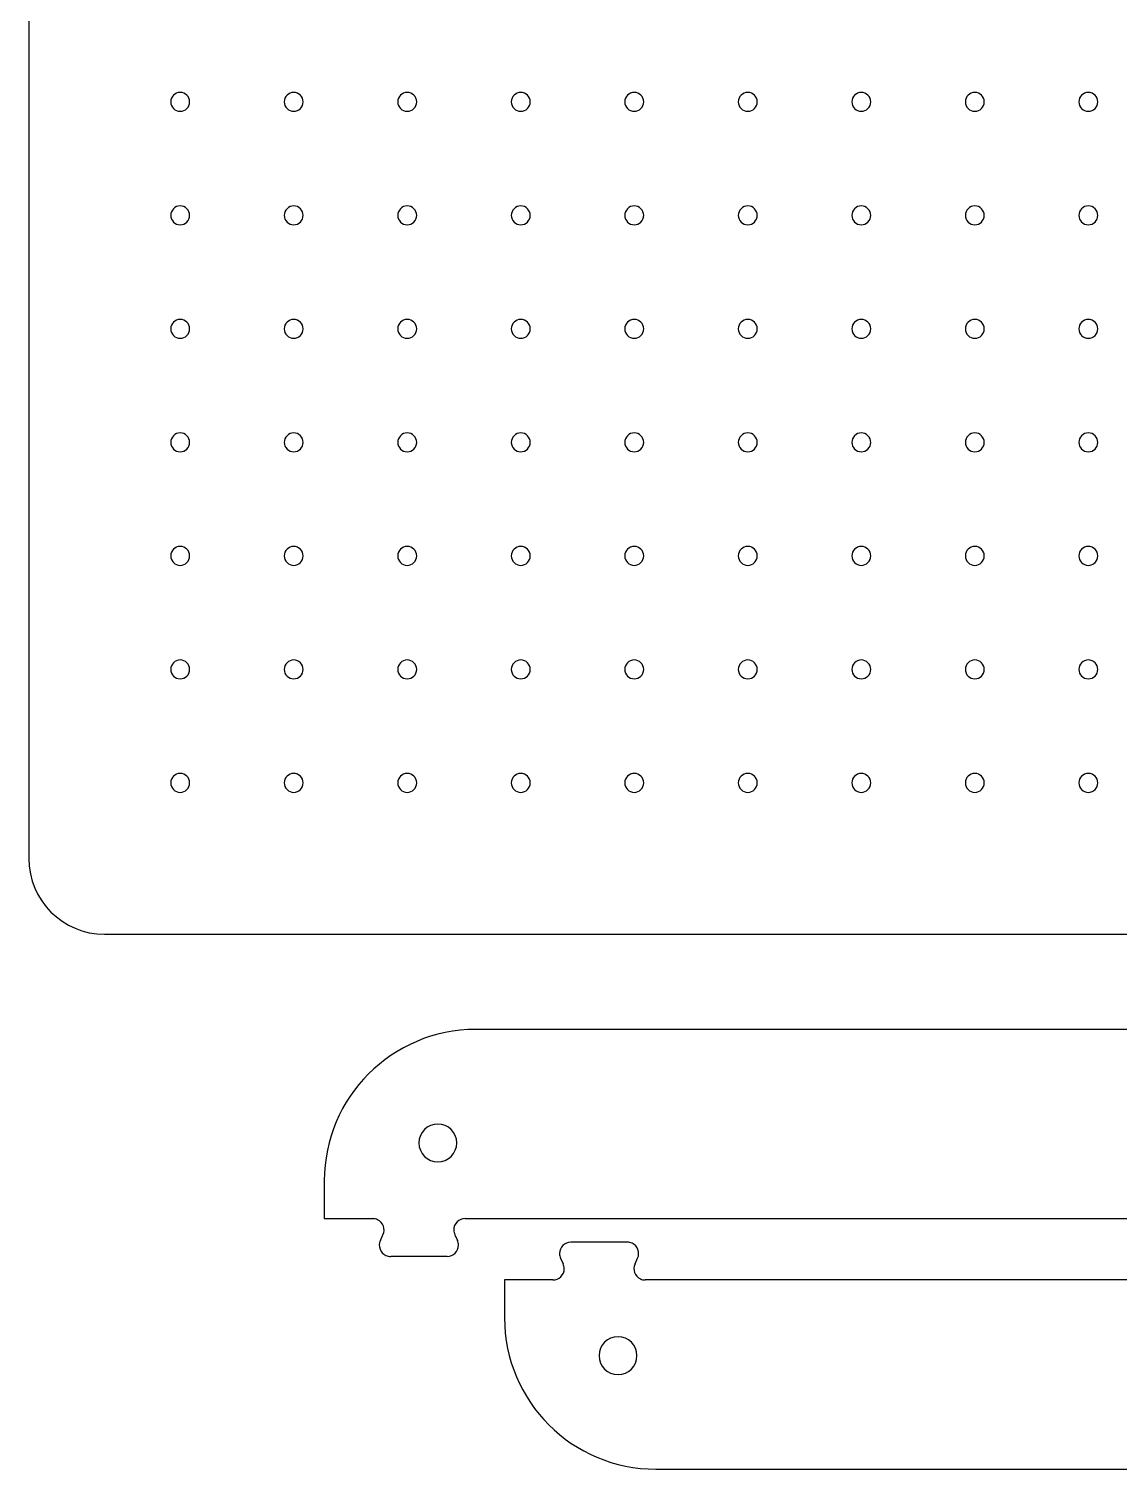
# Model space of a CAD drawing. Extents: x -215 to 2260, y -1591 to 611.
# Drawn here: x -207.2 to 81, y -1058.4 to -677.7 of the extents above; entities that cross this region are included whole.
import ezdxf

# ---------------------------------------------------------------- set-up
doc = ezdxf.new("R2010")
doc.units = 0
doc.header["$MEASUREMENT"] = 0
doc.layers.get('0').update_dxf_attribs({"linetype": 'CONTINUOUS'})

# ---------------------------------------------------------------- blocks, each defined once
blk = doc.blocks.new('BLOCK_237')
at = {"color": 7}
blk.add_lwpolyline([(-207.2, -316.99), (-207.2, -896.99)], dxfattribs=at)
blk = doc.blocks.new('BLOCK_238')
at = {"color": 7}
blk.add_open_spline([(-207.2, -896.99), (-207.2, -908.04), (-198.25, -916.99), (-187.2, -916.99)], degree=3, dxfattribs=at)
blk = doc.blocks.new('BLOCK_239')
at = {"color": 7}
blk.add_lwpolyline([(-187.2, -916.99), (692.8, -916.99)], dxfattribs=at)
blk = doc.blocks.new('BLOCK_263')
at = {"color": 7}
blk.add_open_spline([(75.3, -846.99), (75.3, -848.37), (74.18, -849.49), (72.8, -849.49), (71.42, -849.49), (70.3, -848.37), (70.3, -846.99), (70.3, -845.61), (71.42, -844.49), (72.8, -844.49), (74.18, -844.49), (75.3, -845.61), (75.3, -846.99), (75.3, -846.99), (75.3, -846.99), (75.3, -846.99)], degree=3, knots=[0, 0, 0, 0, 1, 1, 1, 2, 2, 2, 3, 3, 3, 4, 4, 4, 5, 5, 5, 5], dxfattribs=at)
blk = doc.blocks.new('BLOCK_264')
at = {"color": 7}
blk.add_open_spline([(45.3, -846.99), (45.3, -848.37), (44.18, -849.49), (42.8, -849.49), (41.42, -849.49), (40.3, -848.37), (40.3, -846.99), (40.3, -845.61), (41.42, -844.49), (42.8, -844.49), (44.18, -844.49), (45.3, -845.61), (45.3, -846.99), (45.3, -846.99), (45.3, -846.99), (45.3, -846.99)], degree=3, knots=[0, 0, 0, 0, 1, 1, 1, 2, 2, 2, 3, 3, 3, 4, 4, 4, 5, 5, 5, 5], dxfattribs=at)
blk = doc.blocks.new('BLOCK_265')
at = {"color": 7}
blk.add_open_spline([(15.3, -846.99), (15.3, -848.37), (14.18, -849.49), (12.8, -849.49), (11.42, -849.49), (10.3, -848.37), (10.3, -846.99), (10.3, -845.61), (11.42, -844.49), (12.8, -844.49), (14.18, -844.49), (15.3, -845.61), (15.3, -846.99), (15.3, -846.99), (15.3, -846.99), (15.3, -846.99)], degree=3, knots=[0, 0, 0, 0, 1, 1, 1, 2, 2, 2, 3, 3, 3, 4, 4, 4, 5, 5, 5, 5], dxfattribs=at)
blk = doc.blocks.new('BLOCK_266')
at = {"color": 7}
blk.add_open_spline([(-14.7, -846.99), (-14.7, -848.37), (-15.82, -849.49), (-17.2, -849.49), (-18.58, -849.49), (-19.7, -848.37), (-19.7, -846.99), (-19.7, -845.61), (-18.58, -844.49), (-17.2, -844.49), (-15.82, -844.49), (-14.7, -845.61), (-14.7, -846.99), (-14.7, -846.99), (-14.7, -846.99), (-14.7, -846.99)], degree=3, knots=[0, 0, 0, 0, 1, 1, 1, 2, 2, 2, 3, 3, 3, 4, 4, 4, 5, 5, 5, 5], dxfattribs=at)
blk = doc.blocks.new('BLOCK_267')
at = {"color": 7}
blk.add_open_spline([(-44.7, -846.99), (-44.7, -848.37), (-45.82, -849.49), (-47.2, -849.49), (-48.58, -849.49), (-49.7, -848.37), (-49.7, -846.99), (-49.7, -845.61), (-48.58, -844.49), (-47.2, -844.49), (-45.82, -844.49), (-44.7, -845.61), (-44.7, -846.99), (-44.7, -846.99), (-44.7, -846.99), (-44.7, -846.99)], degree=3, knots=[0, 0, 0, 0, 1, 1, 1, 2, 2, 2, 3, 3, 3, 4, 4, 4, 5, 5, 5, 5], dxfattribs=at)
blk = doc.blocks.new('BLOCK_268')
at = {"color": 7}
blk.add_open_spline([(-74.7, -846.99), (-74.7, -848.37), (-75.82, -849.49), (-77.2, -849.49), (-78.58, -849.49), (-79.7, -848.37), (-79.7, -846.99), (-79.7, -845.61), (-78.58, -844.49), (-77.2, -844.49), (-75.82, -844.49), (-74.7, -845.61), (-74.7, -846.99), (-74.7, -846.99), (-74.7, -846.99), (-74.7, -846.99)], degree=3, knots=[0, 0, 0, 0, 1, 1, 1, 2, 2, 2, 3, 3, 3, 4, 4, 4, 5, 5, 5, 5], dxfattribs=at)
blk = doc.blocks.new('BLOCK_269')
at = {"color": 7}
blk.add_open_spline([(-104.7, -846.99), (-104.7, -848.37), (-105.82, -849.49), (-107.2, -849.49), (-108.58, -849.49), (-109.7, -848.37), (-109.7, -846.99), (-109.7, -845.61), (-108.58, -844.49), (-107.2, -844.49), (-105.82, -844.49), (-104.7, -845.61), (-104.7, -846.99), (-104.7, -846.99), (-104.7, -846.99), (-104.7, -846.99)], degree=3, knots=[0, 0, 0, 0, 1, 1, 1, 2, 2, 2, 3, 3, 3, 4, 4, 4, 5, 5, 5, 5], dxfattribs=at)
blk = doc.blocks.new('BLOCK_290')
at = {"color": 7}
blk.add_open_spline([(75.3, -816.99), (75.3, -818.37), (74.18, -819.49), (72.8, -819.49), (71.42, -819.49), (70.3, -818.37), (70.3, -816.99), (70.3, -815.61), (71.42, -814.49), (72.8, -814.49), (74.18, -814.49), (75.3, -815.61), (75.3, -816.99), (75.3, -816.99), (75.3, -816.99), (75.3, -816.99)], degree=3, knots=[0, 0, 0, 0, 1, 1, 1, 2, 2, 2, 3, 3, 3, 4, 4, 4, 5, 5, 5, 5], dxfattribs=at)
blk = doc.blocks.new('BLOCK_291')
at = {"color": 7}
blk.add_open_spline([(45.3, -816.99), (45.3, -818.37), (44.18, -819.49), (42.8, -819.49), (41.42, -819.49), (40.3, -818.37), (40.3, -816.99), (40.3, -815.61), (41.42, -814.49), (42.8, -814.49), (44.18, -814.49), (45.3, -815.61), (45.3, -816.99), (45.3, -816.99), (45.3, -816.99), (45.3, -816.99)], degree=3, knots=[0, 0, 0, 0, 1, 1, 1, 2, 2, 2, 3, 3, 3, 4, 4, 4, 5, 5, 5, 5], dxfattribs=at)
blk = doc.blocks.new('BLOCK_292')
at = {"color": 7}
blk.add_open_spline([(15.3, -816.99), (15.3, -818.37), (14.18, -819.49), (12.8, -819.49), (11.42, -819.49), (10.3, -818.37), (10.3, -816.99), (10.3, -815.61), (11.42, -814.49), (12.8, -814.49), (14.18, -814.49), (15.3, -815.61), (15.3, -816.99), (15.3, -816.99), (15.3, -816.99), (15.3, -816.99)], degree=3, knots=[0, 0, 0, 0, 1, 1, 1, 2, 2, 2, 3, 3, 3, 4, 4, 4, 5, 5, 5, 5], dxfattribs=at)
blk = doc.blocks.new('BLOCK_293')
at = {"color": 7}
blk.add_open_spline([(-14.7, -816.99), (-14.7, -818.37), (-15.82, -819.49), (-17.2, -819.49), (-18.58, -819.49), (-19.7, -818.37), (-19.7, -816.99), (-19.7, -815.61), (-18.58, -814.49), (-17.2, -814.49), (-15.82, -814.49), (-14.7, -815.61), (-14.7, -816.99), (-14.7, -816.99), (-14.7, -816.99), (-14.7, -816.99)], degree=3, knots=[0, 0, 0, 0, 1, 1, 1, 2, 2, 2, 3, 3, 3, 4, 4, 4, 5, 5, 5, 5], dxfattribs=at)
blk = doc.blocks.new('BLOCK_294')
at = {"color": 7}
blk.add_open_spline([(-44.7, -816.99), (-44.7, -818.37), (-45.82, -819.49), (-47.2, -819.49), (-48.58, -819.49), (-49.7, -818.37), (-49.7, -816.99), (-49.7, -815.61), (-48.58, -814.49), (-47.2, -814.49), (-45.82, -814.49), (-44.7, -815.61), (-44.7, -816.99), (-44.7, -816.99), (-44.7, -816.99), (-44.7, -816.99)], degree=3, knots=[0, 0, 0, 0, 1, 1, 1, 2, 2, 2, 3, 3, 3, 4, 4, 4, 5, 5, 5, 5], dxfattribs=at)
blk = doc.blocks.new('BLOCK_295')
at = {"color": 7}
blk.add_open_spline([(-74.7, -816.99), (-74.7, -818.37), (-75.82, -819.49), (-77.2, -819.49), (-78.58, -819.49), (-79.7, -818.37), (-79.7, -816.99), (-79.7, -815.61), (-78.58, -814.49), (-77.2, -814.49), (-75.82, -814.49), (-74.7, -815.61), (-74.7, -816.99), (-74.7, -816.99), (-74.7, -816.99), (-74.7, -816.99)], degree=3, knots=[0, 0, 0, 0, 1, 1, 1, 2, 2, 2, 3, 3, 3, 4, 4, 4, 5, 5, 5, 5], dxfattribs=at)
blk = doc.blocks.new('BLOCK_296')
at = {"color": 7}
blk.add_open_spline([(-104.7, -816.99), (-104.7, -818.37), (-105.82, -819.49), (-107.2, -819.49), (-108.58, -819.49), (-109.7, -818.37), (-109.7, -816.99), (-109.7, -815.61), (-108.58, -814.49), (-107.2, -814.49), (-105.82, -814.49), (-104.7, -815.61), (-104.7, -816.99), (-104.7, -816.99), (-104.7, -816.99), (-104.7, -816.99)], degree=3, knots=[0, 0, 0, 0, 1, 1, 1, 2, 2, 2, 3, 3, 3, 4, 4, 4, 5, 5, 5, 5], dxfattribs=at)
blk = doc.blocks.new('BLOCK_317')
at = {"color": 7}
blk.add_open_spline([(75.3, -786.99), (75.3, -788.37), (74.18, -789.49), (72.8, -789.49), (71.42, -789.49), (70.3, -788.37), (70.3, -786.99), (70.3, -785.61), (71.42, -784.49), (72.8, -784.49), (74.18, -784.49), (75.3, -785.61), (75.3, -786.99), (75.3, -786.99), (75.3, -786.99), (75.3, -786.99)], degree=3, knots=[0, 0, 0, 0, 1, 1, 1, 2, 2, 2, 3, 3, 3, 4, 4, 4, 5, 5, 5, 5], dxfattribs=at)
blk = doc.blocks.new('BLOCK_318')
at = {"color": 7}
blk.add_open_spline([(45.3, -786.99), (45.3, -788.37), (44.18, -789.49), (42.8, -789.49), (41.42, -789.49), (40.3, -788.37), (40.3, -786.99), (40.3, -785.61), (41.42, -784.49), (42.8, -784.49), (44.18, -784.49), (45.3, -785.61), (45.3, -786.99), (45.3, -786.99), (45.3, -786.99), (45.3, -786.99)], degree=3, knots=[0, 0, 0, 0, 1, 1, 1, 2, 2, 2, 3, 3, 3, 4, 4, 4, 5, 5, 5, 5], dxfattribs=at)
blk = doc.blocks.new('BLOCK_319')
at = {"color": 7}
blk.add_open_spline([(15.3, -786.99), (15.3, -788.37), (14.18, -789.49), (12.8, -789.49), (11.42, -789.49), (10.3, -788.37), (10.3, -786.99), (10.3, -785.61), (11.42, -784.49), (12.8, -784.49), (14.18, -784.49), (15.3, -785.61), (15.3, -786.99), (15.3, -786.99), (15.3, -786.99), (15.3, -786.99)], degree=3, knots=[0, 0, 0, 0, 1, 1, 1, 2, 2, 2, 3, 3, 3, 4, 4, 4, 5, 5, 5, 5], dxfattribs=at)
blk = doc.blocks.new('BLOCK_320')
at = {"color": 7}
blk.add_open_spline([(-14.7, -786.99), (-14.7, -788.37), (-15.82, -789.49), (-17.2, -789.49), (-18.58, -789.49), (-19.7, -788.37), (-19.7, -786.99), (-19.7, -785.61), (-18.58, -784.49), (-17.2, -784.49), (-15.82, -784.49), (-14.7, -785.61), (-14.7, -786.99), (-14.7, -786.99), (-14.7, -786.99), (-14.7, -786.99)], degree=3, knots=[0, 0, 0, 0, 1, 1, 1, 2, 2, 2, 3, 3, 3, 4, 4, 4, 5, 5, 5, 5], dxfattribs=at)
blk = doc.blocks.new('BLOCK_321')
at = {"color": 7}
blk.add_open_spline([(-44.7, -786.99), (-44.7, -788.37), (-45.82, -789.49), (-47.2, -789.49), (-48.58, -789.49), (-49.7, -788.37), (-49.7, -786.99), (-49.7, -785.61), (-48.58, -784.49), (-47.2, -784.49), (-45.82, -784.49), (-44.7, -785.61), (-44.7, -786.99), (-44.7, -786.99), (-44.7, -786.99), (-44.7, -786.99)], degree=3, knots=[0, 0, 0, 0, 1, 1, 1, 2, 2, 2, 3, 3, 3, 4, 4, 4, 5, 5, 5, 5], dxfattribs=at)
blk = doc.blocks.new('BLOCK_322')
at = {"color": 7}
blk.add_open_spline([(-74.7, -786.99), (-74.7, -788.37), (-75.82, -789.49), (-77.2, -789.49), (-78.58, -789.49), (-79.7, -788.37), (-79.7, -786.99), (-79.7, -785.61), (-78.58, -784.49), (-77.2, -784.49), (-75.82, -784.49), (-74.7, -785.61), (-74.7, -786.99), (-74.7, -786.99), (-74.7, -786.99), (-74.7, -786.99)], degree=3, knots=[0, 0, 0, 0, 1, 1, 1, 2, 2, 2, 3, 3, 3, 4, 4, 4, 5, 5, 5, 5], dxfattribs=at)
blk = doc.blocks.new('BLOCK_323')
at = {"color": 7}
blk.add_open_spline([(-104.7, -786.99), (-104.7, -788.37), (-105.82, -789.49), (-107.2, -789.49), (-108.58, -789.49), (-109.7, -788.37), (-109.7, -786.99), (-109.7, -785.61), (-108.58, -784.49), (-107.2, -784.49), (-105.82, -784.49), (-104.7, -785.61), (-104.7, -786.99), (-104.7, -786.99), (-104.7, -786.99), (-104.7, -786.99)], degree=3, knots=[0, 0, 0, 0, 1, 1, 1, 2, 2, 2, 3, 3, 3, 4, 4, 4, 5, 5, 5, 5], dxfattribs=at)
blk = doc.blocks.new('BLOCK_344')
at = {"color": 7}
blk.add_open_spline([(75.3, -756.99), (75.3, -758.37), (74.18, -759.49), (72.8, -759.49), (71.42, -759.49), (70.3, -758.37), (70.3, -756.99), (70.3, -755.61), (71.42, -754.49), (72.8, -754.49), (74.18, -754.49), (75.3, -755.61), (75.3, -756.99), (75.3, -756.99), (75.3, -756.99), (75.3, -756.99)], degree=3, knots=[0, 0, 0, 0, 1, 1, 1, 2, 2, 2, 3, 3, 3, 4, 4, 4, 5, 5, 5, 5], dxfattribs=at)
blk = doc.blocks.new('BLOCK_345')
at = {"color": 7}
blk.add_open_spline([(45.3, -756.99), (45.3, -758.37), (44.18, -759.49), (42.8, -759.49), (41.42, -759.49), (40.3, -758.37), (40.3, -756.99), (40.3, -755.61), (41.42, -754.49), (42.8, -754.49), (44.18, -754.49), (45.3, -755.61), (45.3, -756.99), (45.3, -756.99), (45.3, -756.99), (45.3, -756.99)], degree=3, knots=[0, 0, 0, 0, 1, 1, 1, 2, 2, 2, 3, 3, 3, 4, 4, 4, 5, 5, 5, 5], dxfattribs=at)
blk = doc.blocks.new('BLOCK_346')
at = {"color": 7}
blk.add_open_spline([(15.3, -756.99), (15.3, -758.37), (14.18, -759.49), (12.8, -759.49), (11.42, -759.49), (10.3, -758.37), (10.3, -756.99), (10.3, -755.61), (11.42, -754.49), (12.8, -754.49), (14.18, -754.49), (15.3, -755.61), (15.3, -756.99), (15.3, -756.99), (15.3, -756.99), (15.3, -756.99)], degree=3, knots=[0, 0, 0, 0, 1, 1, 1, 2, 2, 2, 3, 3, 3, 4, 4, 4, 5, 5, 5, 5], dxfattribs=at)
blk = doc.blocks.new('BLOCK_347')
at = {"color": 7}
blk.add_open_spline([(-14.7, -756.99), (-14.7, -758.37), (-15.82, -759.49), (-17.2, -759.49), (-18.58, -759.49), (-19.7, -758.37), (-19.7, -756.99), (-19.7, -755.61), (-18.58, -754.49), (-17.2, -754.49), (-15.82, -754.49), (-14.7, -755.61), (-14.7, -756.99), (-14.7, -756.99), (-14.7, -756.99), (-14.7, -756.99)], degree=3, knots=[0, 0, 0, 0, 1, 1, 1, 2, 2, 2, 3, 3, 3, 4, 4, 4, 5, 5, 5, 5], dxfattribs=at)
blk = doc.blocks.new('BLOCK_348')
at = {"color": 7}
blk.add_open_spline([(-44.7, -756.99), (-44.7, -758.37), (-45.82, -759.49), (-47.2, -759.49), (-48.58, -759.49), (-49.7, -758.37), (-49.7, -756.99), (-49.7, -755.61), (-48.58, -754.49), (-47.2, -754.49), (-45.82, -754.49), (-44.7, -755.61), (-44.7, -756.99), (-44.7, -756.99), (-44.7, -756.99), (-44.7, -756.99)], degree=3, knots=[0, 0, 0, 0, 1, 1, 1, 2, 2, 2, 3, 3, 3, 4, 4, 4, 5, 5, 5, 5], dxfattribs=at)
blk = doc.blocks.new('BLOCK_349')
at = {"color": 7}
blk.add_open_spline([(-74.7, -756.99), (-74.7, -758.37), (-75.82, -759.49), (-77.2, -759.49), (-78.58, -759.49), (-79.7, -758.37), (-79.7, -756.99), (-79.7, -755.61), (-78.58, -754.49), (-77.2, -754.49), (-75.82, -754.49), (-74.7, -755.61), (-74.7, -756.99), (-74.7, -756.99), (-74.7, -756.99), (-74.7, -756.99)], degree=3, knots=[0, 0, 0, 0, 1, 1, 1, 2, 2, 2, 3, 3, 3, 4, 4, 4, 5, 5, 5, 5], dxfattribs=at)
blk = doc.blocks.new('BLOCK_350')
at = {"color": 7}
blk.add_open_spline([(-104.7, -756.99), (-104.7, -758.37), (-105.82, -759.49), (-107.2, -759.49), (-108.58, -759.49), (-109.7, -758.37), (-109.7, -756.99), (-109.7, -755.61), (-108.58, -754.49), (-107.2, -754.49), (-105.82, -754.49), (-104.7, -755.61), (-104.7, -756.99), (-104.7, -756.99), (-104.7, -756.99), (-104.7, -756.99)], degree=3, knots=[0, 0, 0, 0, 1, 1, 1, 2, 2, 2, 3, 3, 3, 4, 4, 4, 5, 5, 5, 5], dxfattribs=at)
blk = doc.blocks.new('BLOCK_371')
at = {"color": 7}
blk.add_open_spline([(75.3, -726.99), (75.3, -728.37), (74.18, -729.49), (72.8, -729.49), (71.42, -729.49), (70.3, -728.37), (70.3, -726.99), (70.3, -725.61), (71.42, -724.49), (72.8, -724.49), (74.18, -724.49), (75.3, -725.61), (75.3, -726.99), (75.3, -726.99), (75.3, -726.99), (75.3, -726.99)], degree=3, knots=[0, 0, 0, 0, 1, 1, 1, 2, 2, 2, 3, 3, 3, 4, 4, 4, 5, 5, 5, 5], dxfattribs=at)
blk = doc.blocks.new('BLOCK_372')
at = {"color": 7}
blk.add_open_spline([(45.3, -726.99), (45.3, -728.37), (44.18, -729.49), (42.8, -729.49), (41.42, -729.49), (40.3, -728.37), (40.3, -726.99), (40.3, -725.61), (41.42, -724.49), (42.8, -724.49), (44.18, -724.49), (45.3, -725.61), (45.3, -726.99), (45.3, -726.99), (45.3, -726.99), (45.3, -726.99)], degree=3, knots=[0, 0, 0, 0, 1, 1, 1, 2, 2, 2, 3, 3, 3, 4, 4, 4, 5, 5, 5, 5], dxfattribs=at)
blk = doc.blocks.new('BLOCK_373')
at = {"color": 7}
blk.add_open_spline([(15.3, -726.99), (15.3, -728.37), (14.18, -729.49), (12.8, -729.49), (11.42, -729.49), (10.3, -728.37), (10.3, -726.99), (10.3, -725.61), (11.42, -724.49), (12.8, -724.49), (14.18, -724.49), (15.3, -725.61), (15.3, -726.99), (15.3, -726.99), (15.3, -726.99), (15.3, -726.99)], degree=3, knots=[0, 0, 0, 0, 1, 1, 1, 2, 2, 2, 3, 3, 3, 4, 4, 4, 5, 5, 5, 5], dxfattribs=at)
blk = doc.blocks.new('BLOCK_374')
at = {"color": 7}
blk.add_open_spline([(-14.7, -726.99), (-14.7, -728.37), (-15.82, -729.49), (-17.2, -729.49), (-18.58, -729.49), (-19.7, -728.37), (-19.7, -726.99), (-19.7, -725.61), (-18.58, -724.49), (-17.2, -724.49), (-15.82, -724.49), (-14.7, -725.61), (-14.7, -726.99), (-14.7, -726.99), (-14.7, -726.99), (-14.7, -726.99)], degree=3, knots=[0, 0, 0, 0, 1, 1, 1, 2, 2, 2, 3, 3, 3, 4, 4, 4, 5, 5, 5, 5], dxfattribs=at)
blk = doc.blocks.new('BLOCK_375')
at = {"color": 7}
blk.add_open_spline([(-44.7, -726.99), (-44.7, -728.37), (-45.82, -729.49), (-47.2, -729.49), (-48.58, -729.49), (-49.7, -728.37), (-49.7, -726.99), (-49.7, -725.61), (-48.58, -724.49), (-47.2, -724.49), (-45.82, -724.49), (-44.7, -725.61), (-44.7, -726.99), (-44.7, -726.99), (-44.7, -726.99), (-44.7, -726.99)], degree=3, knots=[0, 0, 0, 0, 1, 1, 1, 2, 2, 2, 3, 3, 3, 4, 4, 4, 5, 5, 5, 5], dxfattribs=at)
blk = doc.blocks.new('BLOCK_376')
at = {"color": 7}
blk.add_open_spline([(-74.7, -726.99), (-74.7, -728.37), (-75.82, -729.49), (-77.2, -729.49), (-78.58, -729.49), (-79.7, -728.37), (-79.7, -726.99), (-79.7, -725.61), (-78.58, -724.49), (-77.2, -724.49), (-75.82, -724.49), (-74.7, -725.61), (-74.7, -726.99), (-74.7, -726.99), (-74.7, -726.99), (-74.7, -726.99)], degree=3, knots=[0, 0, 0, 0, 1, 1, 1, 2, 2, 2, 3, 3, 3, 4, 4, 4, 5, 5, 5, 5], dxfattribs=at)
blk = doc.blocks.new('BLOCK_377')
at = {"color": 7}
blk.add_open_spline([(-104.7, -726.99), (-104.7, -728.37), (-105.82, -729.49), (-107.2, -729.49), (-108.58, -729.49), (-109.7, -728.37), (-109.7, -726.99), (-109.7, -725.61), (-108.58, -724.49), (-107.2, -724.49), (-105.82, -724.49), (-104.7, -725.61), (-104.7, -726.99), (-104.7, -726.99), (-104.7, -726.99), (-104.7, -726.99)], degree=3, knots=[0, 0, 0, 0, 1, 1, 1, 2, 2, 2, 3, 3, 3, 4, 4, 4, 5, 5, 5, 5], dxfattribs=at)
blk = doc.blocks.new('BLOCK_398')
at = {"color": 7}
blk.add_open_spline([(75.3, -696.99), (75.3, -698.37), (74.18, -699.49), (72.8, -699.49), (71.42, -699.49), (70.3, -698.37), (70.3, -696.99), (70.3, -695.61), (71.42, -694.49), (72.8, -694.49), (74.18, -694.49), (75.3, -695.61), (75.3, -696.99), (75.3, -696.99), (75.3, -696.99), (75.3, -696.99)], degree=3, knots=[0, 0, 0, 0, 1, 1, 1, 2, 2, 2, 3, 3, 3, 4, 4, 4, 5, 5, 5, 5], dxfattribs=at)
blk = doc.blocks.new('BLOCK_399')
at = {"color": 7}
blk.add_open_spline([(45.3, -696.99), (45.3, -698.37), (44.18, -699.49), (42.8, -699.49), (41.42, -699.49), (40.3, -698.37), (40.3, -696.99), (40.3, -695.61), (41.42, -694.49), (42.8, -694.49), (44.18, -694.49), (45.3, -695.61), (45.3, -696.99), (45.3, -696.99), (45.3, -696.99), (45.3, -696.99)], degree=3, knots=[0, 0, 0, 0, 1, 1, 1, 2, 2, 2, 3, 3, 3, 4, 4, 4, 5, 5, 5, 5], dxfattribs=at)
blk = doc.blocks.new('BLOCK_400')
at = {"color": 7}
blk.add_open_spline([(15.3, -696.99), (15.3, -698.37), (14.18, -699.49), (12.8, -699.49), (11.42, -699.49), (10.3, -698.37), (10.3, -696.99), (10.3, -695.61), (11.42, -694.49), (12.8, -694.49), (14.18, -694.49), (15.3, -695.61), (15.3, -696.99), (15.3, -696.99), (15.3, -696.99), (15.3, -696.99)], degree=3, knots=[0, 0, 0, 0, 1, 1, 1, 2, 2, 2, 3, 3, 3, 4, 4, 4, 5, 5, 5, 5], dxfattribs=at)
blk = doc.blocks.new('BLOCK_401')
at = {"color": 7}
blk.add_open_spline([(-14.7, -696.99), (-14.7, -698.37), (-15.82, -699.49), (-17.2, -699.49), (-18.58, -699.49), (-19.7, -698.37), (-19.7, -696.99), (-19.7, -695.61), (-18.58, -694.49), (-17.2, -694.49), (-15.82, -694.49), (-14.7, -695.61), (-14.7, -696.99), (-14.7, -696.99), (-14.7, -696.99), (-14.7, -696.99)], degree=3, knots=[0, 0, 0, 0, 1, 1, 1, 2, 2, 2, 3, 3, 3, 4, 4, 4, 5, 5, 5, 5], dxfattribs=at)
blk = doc.blocks.new('BLOCK_402')
at = {"color": 7}
blk.add_open_spline([(-44.7, -696.99), (-44.7, -698.37), (-45.82, -699.49), (-47.2, -699.49), (-48.58, -699.49), (-49.7, -698.37), (-49.7, -696.99), (-49.7, -695.61), (-48.58, -694.49), (-47.2, -694.49), (-45.82, -694.49), (-44.7, -695.61), (-44.7, -696.99), (-44.7, -696.99), (-44.7, -696.99), (-44.7, -696.99)], degree=3, knots=[0, 0, 0, 0, 1, 1, 1, 2, 2, 2, 3, 3, 3, 4, 4, 4, 5, 5, 5, 5], dxfattribs=at)
blk = doc.blocks.new('BLOCK_403')
at = {"color": 7}
blk.add_open_spline([(-74.7, -696.99), (-74.7, -698.37), (-75.82, -699.49), (-77.2, -699.49), (-78.58, -699.49), (-79.7, -698.37), (-79.7, -696.99), (-79.7, -695.61), (-78.58, -694.49), (-77.2, -694.49), (-75.82, -694.49), (-74.7, -695.61), (-74.7, -696.99), (-74.7, -696.99), (-74.7, -696.99), (-74.7, -696.99)], degree=3, knots=[0, 0, 0, 0, 1, 1, 1, 2, 2, 2, 3, 3, 3, 4, 4, 4, 5, 5, 5, 5], dxfattribs=at)
blk = doc.blocks.new('BLOCK_404')
at = {"color": 7}
blk.add_open_spline([(-104.7, -696.99), (-104.7, -698.37), (-105.82, -699.49), (-107.2, -699.49), (-108.58, -699.49), (-109.7, -698.37), (-109.7, -696.99), (-109.7, -695.61), (-108.58, -694.49), (-107.2, -694.49), (-105.82, -694.49), (-104.7, -695.61), (-104.7, -696.99), (-104.7, -696.99), (-104.7, -696.99), (-104.7, -696.99)], degree=3, knots=[0, 0, 0, 0, 1, 1, 1, 2, 2, 2, 3, 3, 3, 4, 4, 4, 5, 5, 5, 5], dxfattribs=at)
blk = doc.blocks.new('BLOCK_748')
at = {"color": 7}
blk.add_open_spline([(75.3, -876.99), (75.3, -878.37), (74.18, -879.49), (72.8, -879.49), (71.42, -879.49), (70.3, -878.37), (70.3, -876.99), (70.3, -875.61), (71.42, -874.49), (72.8, -874.49), (74.18, -874.49), (75.3, -875.61), (75.3, -876.99), (75.3, -876.99), (75.3, -876.99), (75.3, -876.99)], degree=3, knots=[0, 0, 0, 0, 1, 1, 1, 2, 2, 2, 3, 3, 3, 4, 4, 4, 5, 5, 5, 5], dxfattribs=at)
blk = doc.blocks.new('BLOCK_749')
at = {"color": 7}
blk.add_open_spline([(45.3, -876.99), (45.3, -878.37), (44.18, -879.49), (42.8, -879.49), (41.42, -879.49), (40.3, -878.37), (40.3, -876.99), (40.3, -875.61), (41.42, -874.49), (42.8, -874.49), (44.18, -874.49), (45.3, -875.61), (45.3, -876.99), (45.3, -876.99), (45.3, -876.99), (45.3, -876.99)], degree=3, knots=[0, 0, 0, 0, 1, 1, 1, 2, 2, 2, 3, 3, 3, 4, 4, 4, 5, 5, 5, 5], dxfattribs=at)
blk = doc.blocks.new('BLOCK_750')
at = {"color": 7}
blk.add_open_spline([(15.3, -876.99), (15.3, -878.37), (14.18, -879.49), (12.8, -879.49), (11.42, -879.49), (10.3, -878.37), (10.3, -876.99), (10.3, -875.61), (11.42, -874.49), (12.8, -874.49), (14.18, -874.49), (15.3, -875.61), (15.3, -876.99), (15.3, -876.99), (15.3, -876.99), (15.3, -876.99)], degree=3, knots=[0, 0, 0, 0, 1, 1, 1, 2, 2, 2, 3, 3, 3, 4, 4, 4, 5, 5, 5, 5], dxfattribs=at)
blk = doc.blocks.new('BLOCK_751')
at = {"color": 7}
blk.add_open_spline([(-14.7, -876.99), (-14.7, -878.37), (-15.82, -879.49), (-17.2, -879.49), (-18.58, -879.49), (-19.7, -878.37), (-19.7, -876.99), (-19.7, -875.61), (-18.58, -874.49), (-17.2, -874.49), (-15.82, -874.49), (-14.7, -875.61), (-14.7, -876.99), (-14.7, -876.99), (-14.7, -876.99), (-14.7, -876.99)], degree=3, knots=[0, 0, 0, 0, 1, 1, 1, 2, 2, 2, 3, 3, 3, 4, 4, 4, 5, 5, 5, 5], dxfattribs=at)
blk = doc.blocks.new('BLOCK_752')
at = {"color": 7}
blk.add_open_spline([(-44.7, -876.99), (-44.7, -878.37), (-45.82, -879.49), (-47.2, -879.49), (-48.58, -879.49), (-49.7, -878.37), (-49.7, -876.99), (-49.7, -875.61), (-48.58, -874.49), (-47.2, -874.49), (-45.82, -874.49), (-44.7, -875.61), (-44.7, -876.99), (-44.7, -876.99), (-44.7, -876.99), (-44.7, -876.99)], degree=3, knots=[0, 0, 0, 0, 1, 1, 1, 2, 2, 2, 3, 3, 3, 4, 4, 4, 5, 5, 5, 5], dxfattribs=at)
blk = doc.blocks.new('BLOCK_753')
at = {"color": 7}
blk.add_open_spline([(-74.7, -876.99), (-74.7, -878.37), (-75.82, -879.49), (-77.2, -879.49), (-78.58, -879.49), (-79.7, -878.37), (-79.7, -876.99), (-79.7, -875.61), (-78.58, -874.49), (-77.2, -874.49), (-75.82, -874.49), (-74.7, -875.61), (-74.7, -876.99), (-74.7, -876.99), (-74.7, -876.99), (-74.7, -876.99)], degree=3, knots=[0, 0, 0, 0, 1, 1, 1, 2, 2, 2, 3, 3, 3, 4, 4, 4, 5, 5, 5, 5], dxfattribs=at)
blk = doc.blocks.new('BLOCK_754')
at = {"color": 7}
blk.add_open_spline([(-104.7, -876.99), (-104.7, -878.37), (-105.82, -879.49), (-107.2, -879.49), (-108.58, -879.49), (-109.7, -878.37), (-109.7, -876.99), (-109.7, -875.61), (-108.58, -874.49), (-107.2, -874.49), (-105.82, -874.49), (-104.7, -875.61), (-104.7, -876.99), (-104.7, -876.99), (-104.7, -876.99), (-104.7, -876.99)], degree=3, knots=[0, 0, 0, 0, 1, 1, 1, 2, 2, 2, 3, 3, 3, 4, 4, 4, 5, 5, 5, 5], dxfattribs=at)
blk = doc.blocks.new('BLOCK_755')
at = {"color": 7}
blk.add_open_spline([(-134.7, -876.99), (-134.7, -878.37), (-135.82, -879.49), (-137.2, -879.49), (-138.58, -879.49), (-139.7, -878.37), (-139.7, -876.99), (-139.7, -875.61), (-138.58, -874.49), (-137.2, -874.49), (-135.82, -874.49), (-134.7, -875.61), (-134.7, -876.99), (-134.7, -876.99), (-134.7, -876.99), (-134.7, -876.99)], degree=3, knots=[0, 0, 0, 0, 1, 1, 1, 2, 2, 2, 3, 3, 3, 4, 4, 4, 5, 5, 5, 5], dxfattribs=at)
blk = doc.blocks.new('BLOCK_756')
at = {"color": 7}
blk.add_open_spline([(-164.7, -876.99), (-164.7, -878.37), (-165.82, -879.49), (-167.2, -879.49), (-168.58, -879.49), (-169.7, -878.37), (-169.7, -876.99), (-169.7, -875.61), (-168.58, -874.49), (-167.2, -874.49), (-165.82, -874.49), (-164.7, -875.61), (-164.7, -876.99), (-164.7, -876.99), (-164.7, -876.99), (-164.7, -876.99)], degree=3, knots=[0, 0, 0, 0, 1, 1, 1, 2, 2, 2, 3, 3, 3, 4, 4, 4, 5, 5, 5, 5], dxfattribs=at)
blk = doc.blocks.new('BLOCK_781')
at = {"color": 7}
blk.add_open_spline([(-134.7, -696.99), (-134.7, -698.37), (-135.82, -699.49), (-137.2, -699.49), (-138.58, -699.49), (-139.7, -698.37), (-139.7, -696.99), (-139.7, -695.61), (-138.58, -694.49), (-137.2, -694.49), (-135.82, -694.49), (-134.7, -695.61), (-134.7, -696.99), (-134.7, -696.99), (-134.7, -696.99), (-134.7, -696.99)], degree=3, knots=[0, 0, 0, 0, 1, 1, 1, 2, 2, 2, 3, 3, 3, 4, 4, 4, 5, 5, 5, 5], dxfattribs=at)
blk = doc.blocks.new('BLOCK_782')
at = {"color": 7}
blk.add_open_spline([(-164.7, -696.99), (-164.7, -698.37), (-165.82, -699.49), (-167.2, -699.49), (-168.58, -699.49), (-169.7, -698.37), (-169.7, -696.99), (-169.7, -695.61), (-168.58, -694.49), (-167.2, -694.49), (-165.82, -694.49), (-164.7, -695.61), (-164.7, -696.99), (-164.7, -696.99), (-164.7, -696.99), (-164.7, -696.99)], degree=3, knots=[0, 0, 0, 0, 1, 1, 1, 2, 2, 2, 3, 3, 3, 4, 4, 4, 5, 5, 5, 5], dxfattribs=at)
blk = doc.blocks.new('BLOCK_783')
at = {"color": 7}
blk.add_open_spline([(-134.7, -726.99), (-134.7, -728.37), (-135.82, -729.49), (-137.2, -729.49), (-138.58, -729.49), (-139.7, -728.37), (-139.7, -726.99), (-139.7, -725.61), (-138.58, -724.49), (-137.2, -724.49), (-135.82, -724.49), (-134.7, -725.61), (-134.7, -726.99), (-134.7, -726.99), (-134.7, -726.99), (-134.7, -726.99)], degree=3, knots=[0, 0, 0, 0, 1, 1, 1, 2, 2, 2, 3, 3, 3, 4, 4, 4, 5, 5, 5, 5], dxfattribs=at)
blk = doc.blocks.new('BLOCK_784')
at = {"color": 7}
blk.add_open_spline([(-164.7, -726.99), (-164.7, -728.37), (-165.82, -729.49), (-167.2, -729.49), (-168.58, -729.49), (-169.7, -728.37), (-169.7, -726.99), (-169.7, -725.61), (-168.58, -724.49), (-167.2, -724.49), (-165.82, -724.49), (-164.7, -725.61), (-164.7, -726.99), (-164.7, -726.99), (-164.7, -726.99), (-164.7, -726.99)], degree=3, knots=[0, 0, 0, 0, 1, 1, 1, 2, 2, 2, 3, 3, 3, 4, 4, 4, 5, 5, 5, 5], dxfattribs=at)
blk = doc.blocks.new('BLOCK_785')
at = {"color": 7}
blk.add_open_spline([(-134.7, -756.99), (-134.7, -758.37), (-135.82, -759.49), (-137.2, -759.49), (-138.58, -759.49), (-139.7, -758.37), (-139.7, -756.99), (-139.7, -755.61), (-138.58, -754.49), (-137.2, -754.49), (-135.82, -754.49), (-134.7, -755.61), (-134.7, -756.99), (-134.7, -756.99), (-134.7, -756.99), (-134.7, -756.99)], degree=3, knots=[0, 0, 0, 0, 1, 1, 1, 2, 2, 2, 3, 3, 3, 4, 4, 4, 5, 5, 5, 5], dxfattribs=at)
blk = doc.blocks.new('BLOCK_786')
at = {"color": 7}
blk.add_open_spline([(-164.7, -756.99), (-164.7, -758.37), (-165.82, -759.49), (-167.2, -759.49), (-168.58, -759.49), (-169.7, -758.37), (-169.7, -756.99), (-169.7, -755.61), (-168.58, -754.49), (-167.2, -754.49), (-165.82, -754.49), (-164.7, -755.61), (-164.7, -756.99), (-164.7, -756.99), (-164.7, -756.99), (-164.7, -756.99)], degree=3, knots=[0, 0, 0, 0, 1, 1, 1, 2, 2, 2, 3, 3, 3, 4, 4, 4, 5, 5, 5, 5], dxfattribs=at)
blk = doc.blocks.new('BLOCK_787')
at = {"color": 7}
blk.add_open_spline([(-134.7, -786.99), (-134.7, -788.37), (-135.82, -789.49), (-137.2, -789.49), (-138.58, -789.49), (-139.7, -788.37), (-139.7, -786.99), (-139.7, -785.61), (-138.58, -784.49), (-137.2, -784.49), (-135.82, -784.49), (-134.7, -785.61), (-134.7, -786.99), (-134.7, -786.99), (-134.7, -786.99), (-134.7, -786.99)], degree=3, knots=[0, 0, 0, 0, 1, 1, 1, 2, 2, 2, 3, 3, 3, 4, 4, 4, 5, 5, 5, 5], dxfattribs=at)
blk = doc.blocks.new('BLOCK_788')
at = {"color": 7}
blk.add_open_spline([(-164.7, -786.99), (-164.7, -788.37), (-165.82, -789.49), (-167.2, -789.49), (-168.58, -789.49), (-169.7, -788.37), (-169.7, -786.99), (-169.7, -785.61), (-168.58, -784.49), (-167.2, -784.49), (-165.82, -784.49), (-164.7, -785.61), (-164.7, -786.99), (-164.7, -786.99), (-164.7, -786.99), (-164.7, -786.99)], degree=3, knots=[0, 0, 0, 0, 1, 1, 1, 2, 2, 2, 3, 3, 3, 4, 4, 4, 5, 5, 5, 5], dxfattribs=at)
blk = doc.blocks.new('BLOCK_789')
at = {"color": 7}
blk.add_open_spline([(-134.7, -816.99), (-134.7, -818.37), (-135.82, -819.49), (-137.2, -819.49), (-138.58, -819.49), (-139.7, -818.37), (-139.7, -816.99), (-139.7, -815.61), (-138.58, -814.49), (-137.2, -814.49), (-135.82, -814.49), (-134.7, -815.61), (-134.7, -816.99), (-134.7, -816.99), (-134.7, -816.99), (-134.7, -816.99)], degree=3, knots=[0, 0, 0, 0, 1, 1, 1, 2, 2, 2, 3, 3, 3, 4, 4, 4, 5, 5, 5, 5], dxfattribs=at)
blk = doc.blocks.new('BLOCK_790')
at = {"color": 7}
blk.add_open_spline([(-164.7, -816.99), (-164.7, -818.37), (-165.82, -819.49), (-167.2, -819.49), (-168.58, -819.49), (-169.7, -818.37), (-169.7, -816.99), (-169.7, -815.61), (-168.58, -814.49), (-167.2, -814.49), (-165.82, -814.49), (-164.7, -815.61), (-164.7, -816.99), (-164.7, -816.99), (-164.7, -816.99), (-164.7, -816.99)], degree=3, knots=[0, 0, 0, 0, 1, 1, 1, 2, 2, 2, 3, 3, 3, 4, 4, 4, 5, 5, 5, 5], dxfattribs=at)
blk = doc.blocks.new('BLOCK_791')
at = {"color": 7}
blk.add_open_spline([(-134.7, -846.99), (-134.7, -848.37), (-135.82, -849.49), (-137.2, -849.49), (-138.58, -849.49), (-139.7, -848.37), (-139.7, -846.99), (-139.7, -845.61), (-138.58, -844.49), (-137.2, -844.49), (-135.82, -844.49), (-134.7, -845.61), (-134.7, -846.99), (-134.7, -846.99), (-134.7, -846.99), (-134.7, -846.99)], degree=3, knots=[0, 0, 0, 0, 1, 1, 1, 2, 2, 2, 3, 3, 3, 4, 4, 4, 5, 5, 5, 5], dxfattribs=at)
blk = doc.blocks.new('BLOCK_792')
at = {"color": 7}
blk.add_open_spline([(-164.7, -846.99), (-164.7, -848.37), (-165.82, -849.49), (-167.2, -849.49), (-168.58, -849.49), (-169.7, -848.37), (-169.7, -846.99), (-169.7, -845.61), (-168.58, -844.49), (-167.2, -844.49), (-165.82, -844.49), (-164.7, -845.61), (-164.7, -846.99), (-164.7, -846.99), (-164.7, -846.99), (-164.7, -846.99)], degree=3, knots=[0, 0, 0, 0, 1, 1, 1, 2, 2, 2, 3, 3, 3, 4, 4, 4, 5, 5, 5, 5], dxfattribs=at)
blk = doc.blocks.new('BLOCK_233')
for name in ['BLOCK_237', 'BLOCK_782', 'BLOCK_781', 'BLOCK_404', 'BLOCK_403', 'BLOCK_402', 'BLOCK_401', 'BLOCK_400', 'BLOCK_399', 'BLOCK_398', 'BLOCK_784', 'BLOCK_783', 'BLOCK_377', 'BLOCK_376', 'BLOCK_375', 'BLOCK_374', 'BLOCK_373', 'BLOCK_372', 'BLOCK_371', 'BLOCK_786', 'BLOCK_785', 'BLOCK_350', 'BLOCK_349', 'BLOCK_348', 'BLOCK_347', 'BLOCK_346', 'BLOCK_345', 'BLOCK_344', 'BLOCK_788', 'BLOCK_787', 'BLOCK_323', 'BLOCK_322', 'BLOCK_321', 'BLOCK_320', 'BLOCK_319', 'BLOCK_318', 'BLOCK_317', 'BLOCK_790', 'BLOCK_789', 'BLOCK_296', 'BLOCK_295', 'BLOCK_294', 'BLOCK_293', 'BLOCK_292', 'BLOCK_291', 'BLOCK_290', 'BLOCK_792', 'BLOCK_791', 'BLOCK_269', 'BLOCK_268', 'BLOCK_267', 'BLOCK_266', 'BLOCK_265', 'BLOCK_264', 'BLOCK_263', 'BLOCK_756', 'BLOCK_755', 'BLOCK_754', 'BLOCK_753', 'BLOCK_752', 'BLOCK_751', 'BLOCK_750', 'BLOCK_749', 'BLOCK_748', 'BLOCK_238', 'BLOCK_239']:
    blk.add_blockref(name, (0, 0))
blk = doc.blocks.new('BLOCK_794')
at = {"color": 7}
blk.add_open_spline([(-46.49, -1028.37), (-46.49, -1031.14), (-48.73, -1033.37), (-51.49, -1033.37), (-54.26, -1033.37), (-56.49, -1031.14), (-56.49, -1028.37), (-56.49, -1025.61), (-54.26, -1023.37), (-51.49, -1023.37), (-48.73, -1023.37), (-46.49, -1025.61), (-46.49, -1028.37), (-46.49, -1028.37), (-46.49, -1028.37), (-46.49, -1028.37)], degree=3, knots=[0, 0, 0, 0, 1, 1, 1, 2, 2, 2, 3, 3, 3, 4, 4, 4, 5, 5, 5, 5], dxfattribs=at)
blk = doc.blocks.new('BLOCK_795')
at = {"color": 7}
blk.add_lwpolyline([(-81.49, -1008.37), (-81.49, -1018.37)], dxfattribs=at)
blk = doc.blocks.new('BLOCK_796')
at = {"color": 7}
blk.add_open_spline([(-81.49, -1018.37), (-81.49, -1040.47), (-63.59, -1058.37), (-41.49, -1058.37)], degree=3, dxfattribs=at)
blk = doc.blocks.new('BLOCK_797')
at = {"color": 7}
blk.add_lwpolyline([(-41.49, -1058.37), (578.51, -1058.37)], dxfattribs=at)
blk = doc.blocks.new('BLOCK_809')
at = {"color": 7}
blk.add_lwpolyline([(581.3, -1008.37), (-44.29, -1008.37)], dxfattribs=at)
blk = doc.blocks.new('BLOCK_810')
at = {"color": 7}
blk.add_open_spline([(-47, -1004.11), (-47.71, -1005.61), (-47.06, -1007.39), (-45.55, -1008.09), (-45.16, -1008.28), (-44.72, -1008.37), (-44.29, -1008.37)], degree=3, knots=[0, 0, 0, 0, 1, 1, 1, 2, 2, 2, 2], dxfattribs=at)
blk = doc.blocks.new('BLOCK_811')
at = {"color": 7}
blk.add_lwpolyline([(-47, -1004.11), (-46.32, -1002.64)], dxfattribs=at)
blk = doc.blocks.new('BLOCK_812')
at = {"color": 7}
blk.add_open_spline([(-46.32, -1002.64), (-45.62, -1001.14), (-46.27, -999.36), (-47.77, -998.66), (-48.17, -998.47), (-48.6, -998.37), (-49.04, -998.37)], degree=3, knots=[0, 0, 0, 0, 1, 1, 1, 2, 2, 2, 2], dxfattribs=at)
blk = doc.blocks.new('BLOCK_813')
at = {"color": 7}
blk.add_lwpolyline([(-49.04, -998.37), (-63.95, -998.37)], dxfattribs=at)
blk = doc.blocks.new('BLOCK_814')
at = {"color": 7}
blk.add_open_spline([(-63.95, -998.37), (-65.61, -998.37), (-66.95, -999.72), (-66.95, -1001.37), (-66.95, -1001.81), (-66.85, -1002.25), (-66.67, -1002.64)], degree=3, knots=[0, 0, 0, 0, 1, 1, 1, 2, 2, 2, 2], dxfattribs=at)
blk = doc.blocks.new('BLOCK_815')
at = {"color": 7}
blk.add_open_spline([(-68.7, -1008.37), (-67.05, -1008.37), (-65.7, -1007.03), (-65.7, -1005.37), (-65.7, -1004.94), (-65.8, -1004.5), (-65.99, -1004.11)], degree=3, knots=[0, 0, 0, 0, 1, 1, 1, 2, 2, 2, 2], dxfattribs=at)
blk = doc.blocks.new('BLOCK_816')
at = {"color": 7}
blk.add_lwpolyline([(-68.7, -1008.37), (-81.49, -1008.37)], dxfattribs=at)
blk = doc.blocks.new('BLOCK_817')
at = {"color": 7}
blk.add_lwpolyline([(-66.67, -1002.64), (-65.99, -1004.11)], dxfattribs=at)
blk = doc.blocks.new('BLOCK_793')
for name in ['BLOCK_814', 'BLOCK_813', 'BLOCK_812', 'BLOCK_815', 'BLOCK_817', 'BLOCK_810', 'BLOCK_811', 'BLOCK_795', 'BLOCK_816', 'BLOCK_809', 'BLOCK_796', 'BLOCK_794', 'BLOCK_797']:
    blk.add_blockref(name, (0, 0))
blk = doc.blocks.new('BLOCK_822')
at = {"color": 7}
blk.add_lwpolyline([(530.89, -942.15), (-89.11, -942.15)], dxfattribs=at)
blk = doc.blocks.new('BLOCK_823')
at = {"color": 7}
blk.add_open_spline([(-89.11, -942.15), (-111.2, -942.15), (-129.11, -960.06), (-129.11, -982.15)], degree=3, dxfattribs=at)
blk = doc.blocks.new('BLOCK_824')
at = {"color": 7}
blk.add_lwpolyline([(-129.11, -982.15), (-129.11, -992.15)], dxfattribs=at)
blk = doc.blocks.new('BLOCK_825')
at = {"color": 7}
blk.add_open_spline([(-104.11, -972.15), (-104.11, -969.39), (-101.87, -967.15), (-99.11, -967.15), (-96.35, -967.15), (-94.11, -969.39), (-94.11, -972.15), (-94.11, -974.92), (-96.35, -977.15), (-99.11, -977.15), (-101.87, -977.15), (-104.11, -974.92), (-104.11, -972.15), (-104.11, -972.15), (-104.11, -972.15), (-104.11, -972.15)], degree=3, knots=[0, 0, 0, 0, 1, 1, 1, 2, 2, 2, 3, 3, 3, 4, 4, 4, 5, 5, 5, 5], dxfattribs=at)
blk = doc.blocks.new('BLOCK_826')
at = {"color": 7}
blk.add_open_spline([(-114.29, -997.89), (-114.99, -999.39), (-114.34, -1001.17), (-112.83, -1001.87), (-112.44, -1002.06), (-112.01, -1002.15), (-111.57, -1002.15)], degree=3, knots=[0, 0, 0, 0, 1, 1, 1, 2, 2, 2, 2], dxfattribs=at)
blk = doc.blocks.new('BLOCK_827')
at = {"color": 7}
blk.add_lwpolyline([(-96.66, -1002.15), (-111.57, -1002.15)], dxfattribs=at)
blk = doc.blocks.new('BLOCK_828')
at = {"color": 7}
blk.add_open_spline([(-96.66, -1002.15), (-95, -1002.15), (-93.66, -1000.81), (-93.66, -999.15), (-93.66, -998.72), (-93.75, -998.28), (-93.94, -997.89)], degree=3, knots=[0, 0, 0, 0, 1, 1, 1, 2, 2, 2, 2], dxfattribs=at)
blk = doc.blocks.new('BLOCK_829')
at = {"color": 7}
blk.add_lwpolyline([(-94.62, -996.42), (-93.94, -997.89)], dxfattribs=at)
blk = doc.blocks.new('BLOCK_830')
at = {"color": 7}
blk.add_open_spline([(-91.9, -992.15), (-93.56, -992.15), (-94.9, -993.5), (-94.9, -995.15), (-94.9, -995.59), (-94.81, -996.02), (-94.62, -996.42)], degree=3, knots=[0, 0, 0, 0, 1, 1, 1, 2, 2, 2, 2], dxfattribs=at)
blk = doc.blocks.new('BLOCK_831')
at = {"color": 7}
blk.add_lwpolyline([(-129.11, -992.15), (-116.32, -992.15)], dxfattribs=at)
blk = doc.blocks.new('BLOCK_832')
at = {"color": 7}
blk.add_lwpolyline([(-114.29, -997.89), (-113.6, -996.42)], dxfattribs=at)
blk = doc.blocks.new('BLOCK_833')
at = {"color": 7}
blk.add_open_spline([(-113.6, -996.42), (-112.9, -994.92), (-113.55, -993.14), (-115.05, -992.44), (-115.45, -992.25), (-115.88, -992.15), (-116.32, -992.15)], degree=3, knots=[0, 0, 0, 0, 1, 1, 1, 2, 2, 2, 2], dxfattribs=at)
blk = doc.blocks.new('BLOCK_834')
at = {"color": 7}
blk.add_lwpolyline([(-91.9, -992.15), (533.68, -992.15)], dxfattribs=at)
blk = doc.blocks.new('BLOCK_818')
for name in ['BLOCK_823', 'BLOCK_822', 'BLOCK_825', 'BLOCK_824', 'BLOCK_831', 'BLOCK_833', 'BLOCK_830', 'BLOCK_834', 'BLOCK_832', 'BLOCK_829', 'BLOCK_826', 'BLOCK_828', 'BLOCK_827']:
    blk.add_blockref(name, (0, 0))

msp = doc.modelspace()

# ---------------------------------------------------------------- block references
for name in ['BLOCK_233', 'BLOCK_818', 'BLOCK_793']:
    msp.add_blockref(name, (0, 0))

doc.saveas('drawing.dxf')
